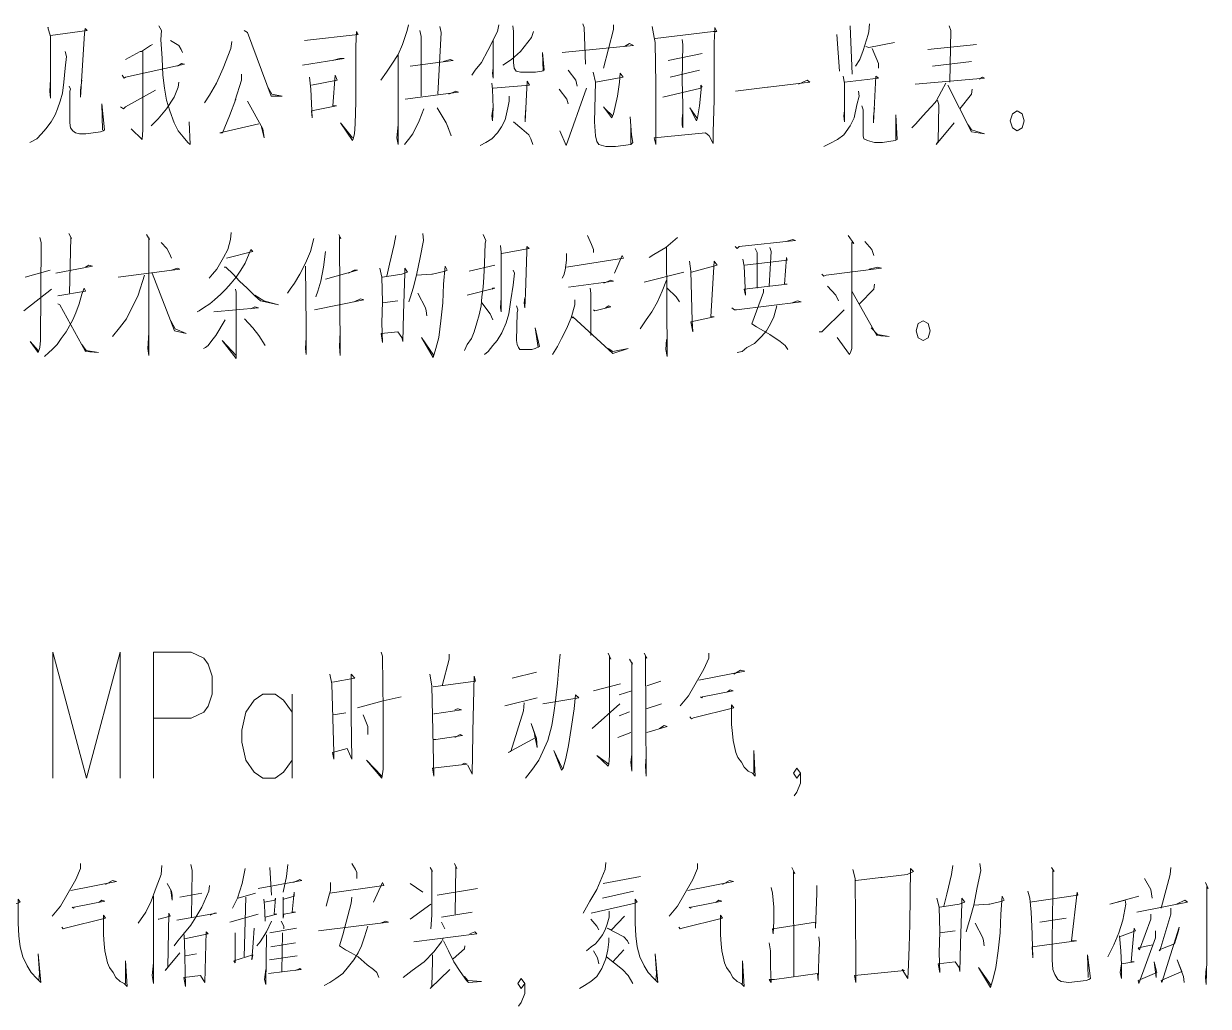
# Model space of a CAD drawing. Header units: millimetres. Extents: x 0 to 829, y 0 to 586.
# Drawn here: x 693.68 to 740.06, y 498.33 to 536.8 of the extents above; entities that cross this region are included whole.
import ezdxf

# ---------------------------------------------------------------- set-up
doc = ezdxf.new("R2010")
doc.units = ezdxf.units.MM

msp = doc.modelspace()

# ---------------------------------------------------------------- linework, layer by layer
at = {"color": 0, "lineweight": 0}
for points in [[(694.647667, 536.645556), (694.622972, 536.645556), (694.732333, 536.296306), (694.732333, 533.890361), (694.704111, 534.162), (694.732333, 534.627667)], [(694.732333, 536.335111), (696.171667, 536.529139), (696.090528, 536.60675), (696.062306, 536.412722), (695.900028, 533.929167), (695.900028, 534.200806), (695.952944, 534.588861)], [(698.969194, 536.723167), (699.078556, 536.529139), (699.050333, 536.179889), (699.106778, 535.442583), (699.131472, 534.782889), (699.187917, 534.278417), (699.269056, 533.81275), (699.403111, 533.385889), (699.568917, 532.920222), (699.731194, 532.609778), (699.921694, 532.376944), (700.112194, 532.144111), (700.193333, 532.0665), (700.165111, 532.959028)], [(708.751722, 536.761972), (708.695278, 536.529139), (708.504778, 535.985861), (708.3425, 535.597806), (708.099083, 535.20975), (707.880361, 534.899306), (707.665167, 534.588861)], [(709.972333, 536.684361), (710.028778, 536.451528), (709.891194, 534.045583)], [(712.283028, 536.761972), (712.230111, 536.490333), (711.849111, 535.753028), (711.605694, 535.287361), (711.35875, 534.976917), (711.224694, 534.782889)], [(712.826306, 536.723167), (712.854528, 536.490333), (712.854528, 535.287361), (712.879222, 535.054528), (712.963889, 534.938111), (713.126167, 534.899306), (713.722361, 534.899306), (713.969306, 534.938111), (714.050444, 534.976917), (713.994, 535.675417), (714.022222, 534.938111)], [(715.570917, 536.800778), (715.623833, 536.645556), (715.680278, 535.20975)], [(716.766833, 536.761972), (716.766833, 536.567944), (716.385833, 535.054528)], [(718.287306, 536.684361), (718.368444, 536.2575), (718.396667, 536.063472), (718.424889, 534.433639), (718.424889, 533.230667), (718.424889, 532.0665), (718.368444, 532.338139), (720.379278, 532.532167), (720.516861, 532.41575), (720.679139, 532.105306), (720.679139, 532.570972), (720.707361, 533.81275), (720.707361, 534.8605), (720.707361, 536.063472), (720.732056, 536.529139), (720.732056, 536.645556), (720.813194, 536.490333), (720.679139, 536.490333), (718.396667, 536.218694)], [(726.030778, 536.723167), (726.111917, 534.821694)], [(726.792778, 536.800778), (726.764556, 536.490333), (726.739861, 536.373917), (726.549361, 535.753028), (726.411778, 535.403778), (726.2495, 535.132139)], [(729.918389, 536.723167), (729.971306, 536.529139), (729.943083, 534.51125)], [(699.431333, 536.141083), (699.755889, 535.947056), (699.840556, 535.791833), (699.893472, 535.675417)], [(702.31, 536.529139), (702.447583, 536.451528), (703.371861, 533.967972), (703.424778, 533.967972), (703.805778, 533.967972), (703.400083, 534.045583), (703.234278, 534.317222)], [(704.673611, 536.141083), (706.769111, 536.373917), (706.712667, 536.490333), (706.684444, 535.90825), (706.684444, 533.735139), (706.65975, 532.881417), (706.631528, 532.493361), (706.578611, 532.299333), (706.550389, 532.221722), (706.08825, 532.920222), (706.550389, 532.338139)], [(709.185639, 536.529139), (709.238556, 536.296306), (709.238556, 533.967972)], [(712.064306, 536.141083), (712.064306, 534.666472), (712.039611, 534.8605), (712.064306, 535.054528)], [(713.641222, 536.490333), (713.560083, 536.2575), (713.126167, 535.714222), (712.773389, 535.403778), (712.445306, 535.170944)], [(719.455, 536.179889), (719.483222, 535.985861), (719.455, 534.588861), (719.483222, 533.618722), (719.483222, 532.726194), (719.455, 532.842611), (719.455, 533.075444), (719.483222, 533.308278)], [(725.515722, 536.373917), (725.625083, 534.938111)], [(695.300306, 535.714222), (695.35675, 535.520194), (695.300306, 535.054528), (695.247389, 534.51125), (695.194472, 534.084389), (695.109806, 533.773944), (695.003972, 533.4635), (694.919306, 533.230667), (694.757028, 532.959028), (694.541833, 532.687389), (694.376028, 532.493361), (694.189056, 532.299333), (693.917417, 532.144111)], [(698.725778, 535.985861), (698.644639, 535.947056), (698.291861, 535.714222), (698.235417, 535.714222), (697.663917, 535.403778)], [(698.344778, 535.714222), (698.344778, 532.648583), (698.316556, 532.260528), (697.882639, 532.687389)], [(701.823167, 536.102278), (701.794944, 535.830639), (701.495083, 535.054528), (701.223444, 534.472444), (700.951806, 534.006778), (700.761306, 533.696333)], [(714.756, 535.675417), (717.553528, 535.947056), (717.39125, 536.024667), (717.20075, 535.90825)], [(726.655194, 535.90825), (726.764556, 535.869444), (727.769972, 536.063472)], [(726.902139, 535.830639), (727.145556, 535.248556), (727.145556, 535.054528)], [(729.07525, 535.791833), (730.976722, 535.985861)], [(697.529861, 534.782889), (697.611, 534.666472), (697.663917, 534.705278), (699.974611, 535.20975), (699.86525, 535.248556), (699.702972, 535.132139)], [(704.592472, 535.170944), (706.225833, 535.442583), (706.060028, 535.442583), (705.763694, 535.364972)], [(708.3425, 535.597806), (708.3425, 532.0665), (708.289583, 532.338139), (708.3425, 532.842611)], [(708.804639, 535.132139), (710.490917, 535.364972), (710.381556, 535.403778), (710.109917, 535.326167)], [(718.911722, 535.364972), (720.245222, 535.636611)], [(729.26575, 535.132139), (730.786222, 535.326167)], [(702.204167, 534.821694), (702.204167, 534.588861), (701.957222, 533.81275), (701.985444, 533.851556), (701.742028, 533.191861), (701.470389, 532.532167), (701.361028, 532.532167), (702.8815, 532.881417)], [(704.864111, 534.705278), (704.920556, 534.239611), (704.973472, 533.11425), (704.948778, 533.385889), (705.925972, 533.579917), (705.788389, 533.579917), (705.869528, 534.782889), (705.950667, 534.588861), (704.948778, 534.394833)], [(714.999417, 534.976917), (715.299278, 534.588861), (715.352194, 534.356028)], [(717.419472, 533.153056), (717.472389, 532.454556), (717.528833, 532.144111), (717.444167, 532.0665), (716.847972, 531.988889), (716.466972, 531.988889), (716.195333, 532.0665), (716.114194, 532.182917), (716.061278, 532.41575), (716.033056, 532.959028), (716.061278, 534.51125), (715.980139, 534.899306), (716.061278, 534.51125), (717.147833, 534.705278), (717.038472, 534.8605), (717.01025, 534.51125), (716.929111, 533.967972), (716.766833, 533.269472), (716.710389, 533.11425), (716.385833, 533.541111)], [(718.992861, 534.705278), (720.135861, 534.976917)], [(725.759139, 534.744083), (725.815583, 534.472444), (725.815583, 532.959028), (725.787361, 533.191861), (725.815583, 533.385889)], [(725.815583, 534.51125), (727.145556, 534.666472), (727.036194, 534.744083), (726.955056, 532.920222), (726.955056, 533.153056), (726.983278, 533.502306)], [(695.466111, 534.356028), (695.519028, 534.239611), (695.490806, 534.162), (695.490806, 533.308278), (695.490806, 532.920222), (695.519028, 532.726194), (695.600167, 532.609778), (695.709528, 532.532167), (695.871806, 532.493361), (696.115222, 532.493361), (696.686722, 532.570972), (696.796083, 532.609778), (696.849, 532.648583), (696.743167, 533.657528), (696.767861, 532.648583)], [(699.755889, 534.51125), (699.731194, 534.317222), (699.568917, 533.929167), (699.269056, 533.4635), (698.940972, 533.075444), (698.669333, 532.803806)], [(712.011389, 534.472444), (712.039611, 534.239611), (712.064306, 533.502306), (712.039611, 532.997833), (712.011389, 533.191861), (712.064306, 533.541111)], [(712.064306, 534.278417), (713.478944, 534.394833), (713.397806, 534.550056), (713.316667, 532.959028), (713.316667, 533.11425), (713.341361, 533.502306)], [(714.674861, 532.609778), (714.918278, 532.027694), (715.7085, 534.278417)], [(718.696528, 533.929167), (720.188778, 534.278417), (720.188778, 534.394833), (720.245222, 534.317222), (720.217, 534.356028), (720.135861, 533.579917), (720.054722, 533.11425), (720.0265, 532.997833), (719.754861, 533.502306), (720.054722, 533.075444)], [(721.546972, 534.162), (722.799333, 534.317222), (722.824028, 534.317222), (724.457389, 534.51125), (724.348028, 534.588861), (724.019944, 534.433639)], [(729.780806, 534.472444), (729.618528, 534.162), (729.399806, 533.773944), (729.346889, 533.696333), (729.209306, 533.541111), (729.018806, 533.347083), (728.775389, 533.075444), (728.613111, 532.881417), (728.450833, 532.726194)], [(728.584889, 534.433639), (731.301278, 534.666472), (731.220139, 534.705278), (731.086083, 534.627667)], [(729.861944, 534.394833), (730.786222, 532.570972), (731.301278, 532.493361), (730.786222, 532.648583), (730.652167, 532.842611)], [(697.473417, 533.541111), (697.582778, 533.4635), (697.663917, 533.541111), (698.835139, 534.200806)], [(708.614139, 533.851556), (710.706111, 534.123194), (710.600278, 534.162), (710.328639, 534.045583)], [(712.69225, 533.967972), (712.69225, 533.773944), (712.635806, 533.502306), (712.526444, 533.036639), (712.392389, 532.765), (712.230111, 532.532167), (712.011389, 532.299333), (711.767972, 532.144111), (711.54925, 532.027694)], [(714.646639, 534.239611), (714.9465, 533.851556), (714.999417, 533.657528)], [(726.358861, 534.162), (726.383556, 533.967972), (726.302417, 533.618722), (726.193056, 533.11425), (726.030778, 532.803806), (725.787361, 532.454556), (725.543944, 532.260528), (725.244083, 532.105306), (725.000667, 531.988889)], [(729.45625, 533.81275), (729.509167, 533.618722), (729.480944, 532.182917), (729.399806, 532.0665), (730.108889, 532.920222)], [(730.814444, 534.239611), (730.786222, 534.045583), (730.324083, 533.4635)], [(702.447583, 533.773944), (703.043778, 532.687389), (703.100222, 532.338139), (702.990861, 532.765)], [(709.347917, 533.4635), (709.157417, 532.997833), (708.914, 532.493361), (708.751722, 532.260528), (708.589444, 532.0665)], [(709.8665, 533.502306), (710.219278, 532.920222), (710.300417, 532.726194), (710.409778, 532.41575), (710.272194, 532.803806)], [(716.43875, 533.4635), (716.738611, 533.191861)], [(726.492917, 533.579917), (726.549361, 533.424694), (726.549361, 533.347083), (726.549361, 532.687389), (726.549361, 532.41575), (726.574056, 532.299333), (726.711639, 532.221722), (726.983278, 532.144111), (727.307833, 532.144111), (727.798194, 532.221722), (727.879333, 532.260528), (727.826417, 533.230667), (727.826417, 532.260528)], [(712.854528, 532.959028), (713.179083, 532.687389), (713.450722, 532.454556), (713.531861, 532.299333), (713.613, 532.0665)], [(717.444167, 532.765), (717.444167, 532.105306)], [(694.309, 528.429361), (694.361917, 528.235333), (694.333694, 524.393583), (694.309, 524.121944), (694.252556, 523.927917), (693.928, 524.354778), (694.252556, 524.005528)], [(695.448472, 528.584583), (695.557833, 528.390556), (695.529611, 528.429361), (695.476694, 526.25625)], [(698.492944, 528.545778), (698.602306, 528.35175), (698.574083, 528.429361), (698.574083, 523.8115), (698.545861, 524.083139), (698.574083, 524.704028)], [(699.060917, 528.235333), (699.279639, 528.0025), (699.389, 527.808472), (699.470139, 527.614444)], [(701.805528, 528.623389), (701.780833, 528.35175), (701.671472, 527.963694), (701.509194, 527.65325), (701.237556, 527.187583), (701.07175, 526.993556), (700.937694, 526.838333)], [(705.0405, 528.390556), (704.902917, 527.886083), (704.715944, 527.420417), (704.497222, 526.993556), (704.2785, 526.644306), (704.116222, 526.411472), (704.006861, 526.25625)], [(706.017694, 528.545778), (706.098833, 528.390556), (706.045917, 528.468167), (706.074139, 523.8115), (706.045917, 524.16075), (706.074139, 524.742833)], [(708.24725, 528.506972), (708.190806, 528.157722), (708.000306, 527.381611), (707.894472, 526.915944)], [(709.305583, 528.584583), (709.333806, 528.312944), (709.196222, 527.65325), (709.062167, 526.95475), (708.924583, 526.450278), (708.81875, 526.101028), (708.762306, 525.907)], [(711.669194, 528.545778), (711.778556, 528.312944), (711.750333, 528.196528), (711.725639, 527.420417), (711.697417, 526.877139), (711.669194, 526.489083), (711.616278, 526.101028), (711.588056, 525.751778), (711.506917, 525.402528), (711.425778, 525.092083), (711.316417, 524.742833), (711.207056, 524.471194), (711.044778, 524.238361), (710.935417, 524.005528)], [(715.747306, 528.506972), (715.909583, 528.157722), (715.990722, 527.963694), (715.990722, 527.847278)], [(719.278611, 528.429361), (718.816472, 528.041306), (718.354333, 527.769667), (718.163833, 527.65325)], [(721.532861, 528.080111), (721.614, 528.0025), (721.695139, 528.080111), (723.896472, 528.312944), (723.787111, 528.35175), (723.515472, 528.274139)], [(725.960222, 528.506972), (726.178944, 528.196528), (726.097806, 528.235333), (726.097806, 524.626417), (726.097806, 524.354778), (726.097806, 524.083139), (726.044889, 523.927917), (726.016667, 523.850306), (725.526306, 524.51)], [(726.612861, 528.274139), (726.8845, 527.963694), (726.965639, 527.730861)], [(701.615028, 527.614444), (702.648667, 527.886083), (702.567528, 527.963694), (702.514611, 527.808472), (702.348806, 527.420417), (702.186528, 527.148778), (701.996028, 526.877139), (701.805528, 526.644306), (701.590333, 526.411472), (701.399833, 526.217444), (701.156417, 525.984611), (700.965917, 525.829389), (700.718972, 525.674167), (700.556694, 525.55775), (700.475556, 525.518944)], [(705.502639, 527.886083), (705.4215, 527.265194), (705.312139, 526.721917), (705.202778, 526.333861), (705.121639, 526.101028)], [(712.350056, 528.118917), (712.37475, 527.847278), (712.37475, 525.907), (712.37475, 525.518944), (712.350056, 525.674167), (712.37475, 526.062222)], [(712.402972, 527.808472), (713.464833, 528.0025), (713.380167, 528.080111), (713.380167, 527.886083), (713.32725, 526.25625), (713.299028, 525.674167), (713.274333, 525.868194), (713.299028, 526.062222)], [(714.928861, 527.808472), (714.928861, 527.536833), (714.904167, 527.342806), (714.875944, 527.148778), (714.823028, 526.95475), (714.766583, 526.838333)], [(718.844694, 528.041306), (718.869389, 523.772694), (718.816472, 524.044333), (718.844694, 524.432389)], [(722.319556, 528.0025), (722.400694, 527.847278), (722.400694, 526.450278)], [(722.891056, 528.041306), (722.9475, 527.886083), (722.862833, 526.527889)], [(694.933417, 527.032361), (696.37275, 527.304), (696.235167, 527.342806), (696.101111, 527.265194)], [(704.715944, 527.304), (704.740639, 524.975667), (704.740639, 524.315972), (704.740639, 523.850306), (704.715944, 524.083139), (704.740639, 524.51)], [(709.062167, 526.95475), (709.658361, 526.993556), (709.686583, 526.993556), (710.176944, 527.109972), (710.258083, 527.148778), (710.176944, 527.304), (710.1205, 526.6055), (710.092278, 525.868194), (710.011139, 525.169694), (709.93, 524.51), (709.820639, 524.083139), (709.714806, 523.733889), (709.252667, 524.51), (709.7395, 523.8115)], [(711.125917, 527.109972), (712.131333, 527.342806)], [(714.928861, 527.265194), (717.158417, 527.614444), (717.1055, 527.730861), (716.805639, 527.032361)], [(719.74075, 527.498028), (719.793667, 527.109972), (719.850111, 525.169694), (719.874806, 524.742833), (719.793667, 525.130889), (720.717944, 525.324917), (720.580361, 525.324917), (720.717944, 527.498028), (720.827306, 527.342806), (719.821889, 527.071167)], [(721.832722, 527.575639), (721.885639, 527.304), (721.942083, 526.178639), (721.885639, 526.411472), (723.571917, 526.6055), (723.462556, 526.6055), (723.543694, 527.65325), (723.571917, 527.536833), (721.913861, 527.342806)], [(693.7375, 526.877139), (694.714694, 527.148778)], [(698.411806, 526.95475), (698.164861, 526.178639), (698.140167, 526.101028), (697.949667, 525.751778), (697.702722, 525.247306), (697.431083, 524.898056), (697.159444, 524.548806)], [(697.378167, 526.877139), (699.794694, 527.187583), (699.688861, 527.226389), (699.470139, 527.148778)], [(698.708139, 527.032361), (699.5795, 524.781639), (700.041639, 524.665222), (699.607722, 524.85925), (699.441917, 525.169694)], [(701.533889, 527.265194), (701.590333, 527.265194), (701.886667, 526.993556), (702.133611, 526.721917), (702.433472, 526.450278), (702.729806, 526.139833), (702.948528, 525.945806), (703.654083, 525.790583), (703.082583, 525.945806), (702.729806, 526.178639)], [(705.502639, 526.799528), (706.751472, 527.148778), (706.617417, 527.148778), (706.398694, 527.032361)], [(707.622833, 527.226389), (707.703972, 526.877139), (707.728667, 525.907), (707.703972, 525.092083), (707.728667, 524.315972), (707.67575, 524.665222), (708.328389, 524.742833), (708.490667, 524.51), (708.518889, 524.354778), (708.543583, 525.441333), (708.600028, 527.032361), (708.600028, 527.226389), (708.709389, 527.071167), (708.490667, 526.993556), (707.728667, 526.877139)], [(712.836889, 527.148778), (712.893333, 527.032361), (712.836889, 526.566694), (712.75575, 525.984611), (712.674611, 525.441333), (712.56525, 525.092083), (712.402972, 524.704028), (712.212472, 524.393583), (712.050194, 524.199556), (711.859694, 523.966722), (711.725639, 523.850306)], [(719.522028, 527.071167), (717.973333, 526.683111)], [(724.930111, 526.993556), (725.01125, 526.915944), (725.092389, 526.95475), (727.2655, 527.226389), (727.103222, 527.265194), (726.778667, 527.187583)], [(693.684583, 525.55775), (694.771139, 526.411472)], [(695.014556, 526.139833), (696.101111, 526.333861), (696.048194, 526.450278), (695.963528, 526.217444), (695.857694, 525.829389), (695.720111, 525.480139), (695.61075, 525.2085), (695.476694, 524.975667), (695.339111, 524.742833), (695.148611, 524.471194), (694.986333, 524.238361), (694.795833, 524.044333), (694.661778, 523.927917), (694.4995, 523.772694)], [(701.971333, 526.411472), (701.996028, 526.295056)], [(711.044778, 526.178639), (712.131333, 526.450278), (712.050194, 526.450278), (712.021972, 526.411472)], [(715.013528, 526.489083), (716.777417, 526.721917), (716.668056, 526.760722), (716.396417, 526.644306)], [(715.853139, 526.450278), (715.881361, 526.25625), (715.881361, 524.587611)], [(718.844694, 526.760722), (718.678889, 526.333861), (718.488389, 525.907), (718.273194, 525.518944), (718.054472, 525.2085), (717.811056, 524.85925)], [(718.869389, 526.450278), (719.222167, 526.101028), (719.35975, 525.907)], [(722.647639, 526.411472), (722.647639, 526.295056), (722.1855, 525.053278), (722.376, 524.936861), (722.891056, 524.626417), (723.300278, 524.354778), (723.490778, 524.199556), (723.596611, 524.044333)], [(725.145306, 526.527889), (725.473389, 526.178639), (725.58275, 525.945806)], [(726.993861, 526.6055), (726.965639, 526.411472), (726.397667, 525.829389)], [(701.996028, 526.295056), (701.996028, 523.695083), (701.45275, 524.393583), (701.996028, 523.8115)], [(705.068722, 525.596556), (706.994889, 525.984611), (706.860833, 526.023417), (706.617417, 525.907)], [(707.728667, 525.868194), (708.328389, 525.945806)], [(709.115083, 526.25625), (709.414944, 525.674167), (709.443167, 525.55775), (709.467861, 525.363722)], [(715.256944, 525.984611), (715.256944, 525.790583), (715.119361, 525.286111), (714.928861, 524.85925), (714.741889, 524.471194), (714.576083, 524.16075), (714.385583, 523.850306)], [(721.398806, 525.674167), (721.504639, 525.596556), (721.585778, 525.596556), (724.115194, 525.907), (723.977611, 525.945806), (723.762417, 525.868194)], [(726.097806, 526.333861), (727.075, 524.587611), (727.565361, 524.548806), (727.103222, 524.626417), (726.859806, 524.898056)], [(695.014556, 525.829389), (695.095694, 525.790583), (696.101111, 523.966722), (696.616167, 523.927917), (696.129333, 524.005528), (695.963528, 524.238361)], [(701.128194, 525.518944), (702.867389, 525.674167), (702.729806, 525.712972), (702.567528, 525.635361)], [(711.616278, 525.868194), (711.940833, 525.441333), (712.050194, 525.2085)], [(712.974472, 525.751778), (713.027389, 525.596556), (713.002694, 525.480139), (712.974472, 524.393583), (713.002694, 524.238361), (713.055611, 524.121944), (713.108528, 524.044333), (713.217889, 524.044333), (713.570667, 524.044333), (713.70825, 524.083139), (713.870528, 524.16075), (713.70825, 524.898056), (713.817611, 524.121944)], [(715.990722, 525.596556), (716.043639, 525.55775), (716.668056, 525.712972), (716.586917, 525.751778), (716.452861, 525.674167)], [(723.162694, 525.751778), (723.053333, 525.324917), (722.919278, 525.053278), (722.757, 524.781639), (722.5665, 524.548806), (722.294861, 524.277167), (721.995, 524.121944), (721.8045, 523.966722), (721.614, 523.927917)], [(724.82075, 524.742833), (724.930111, 524.742833), (725.797944, 525.596556)], [(701.562111, 525.2085), (701.209333, 524.587611), (701.047056, 524.393583), (700.909472, 524.199556), (700.800111, 524.121944), (700.718972, 524.083139)], [(702.324111, 525.247306), (702.648667, 524.898056), (702.892083, 524.587611), (703.139028, 524.199556)], [(715.147583, 525.286111), (715.175806, 525.324917), (716.749194, 523.889111), (717.348917, 524.083139), (716.749194, 523.966722), (716.562222, 524.083139)], [(694.820528, 507.262694), (694.820528, 512.191), (696.136389, 507.262694), (697.45225, 512.191), (697.45225, 507.262694)], [(698.764583, 507.262694), (698.764583, 512.191), (700.242722, 512.191), (700.736611, 511.958167), (700.902417, 511.721806), (701.064694, 511.252611), (701.064694, 510.550583), (700.902417, 510.081389), (700.736611, 509.845028), (700.242722, 509.612194), (698.764583, 509.612194)], [(707.67575, 512.191), (707.728667, 512.035778), (707.756889, 509.901472), (707.756889, 508.582083), (707.756889, 507.611944), (707.700444, 507.262694), (707.10425, 507.961194), (707.700444, 507.340306)], [(710.335694, 512.113389), (710.335694, 511.919361), (710.064056, 510.871611)], [(713.32725, 507.262694), (713.598889, 507.611944), (713.842306, 507.961194), (714.004583, 508.310444), (714.195083, 508.737306), (714.357361, 509.319389), (714.4385, 509.823861), (714.494944, 510.289528), (714.576083, 510.988028), (714.629, 511.608917), (714.685444, 512.113389)], [(716.558694, 512.152194), (716.668056, 511.919361), (716.615139, 512.035778), (716.615139, 508.155222), (716.586917, 507.805972), (716.558694, 507.728361), (716.124778, 508.155222), (716.586917, 507.805972)], [(717.973333, 512.152194), (718.082694, 511.958167), (718.02625, 512.035778), (718.054472, 507.340306), (718.02625, 507.728361), (718.054472, 508.116417)], [(720.499222, 512.152194), (720.499222, 511.958167), (720.308722, 511.531306), (719.955944, 510.910417), (719.712528, 510.483556), (719.384444, 510.0955)], [(717.401833, 511.919361), (717.511194, 511.725333), (717.482972, 511.802944), (717.482972, 507.534333), (717.45475, 507.883583), (717.482972, 508.194028)], [(705.664917, 511.337278), (705.746056, 510.949222), (705.827194, 508.271639), (705.827194, 508), (705.774278, 508.271639), (706.34225, 508.426861), (706.53275, 508), (706.504528, 509.707444), (706.504528, 511.337278), (706.642111, 511.182056), (705.774278, 511.026833)], [(709.577222, 511.337278), (709.658361, 510.871611), (709.7395, 507.340306), (709.686583, 507.65075), (711.044778, 507.805972), (710.935417, 507.844778), (710.854278, 507.805972)], [(709.711278, 510.832806), (711.369333, 511.065639), (711.316417, 511.259667), (711.259972, 509.086556), (711.259972, 508.970139), (711.235278, 507.417917), (711.069472, 507.767167)], [(712.808667, 511.182056), (713.761167, 511.414889)], [(718.082694, 510.871611), (718.625972, 511.065639)], [(720.118222, 511.104444), (721.910333, 511.453694), (721.748056, 511.4925), (721.476417, 511.337278)], [(715.987194, 510.677583), (717.049056, 510.949222)], [(716.992611, 510.522361), (717.482972, 510.677583)], [(720.174667, 510.44475), (720.227583, 510.405944), (720.255806, 510.44475), (721.451722, 510.677583), (721.342361, 510.716389), (721.233, 510.638778)], [(704.186778, 509.845028), (703.858694, 510.314222), (703.530611, 510.550583), (703.036722, 510.550583), (702.708639, 510.314222), (702.380556, 509.845028), (702.21475, 509.139472), (702.21475, 508.670278), (702.380556, 507.96825), (702.708639, 507.499056), (703.036722, 507.262694), (703.530611, 507.262694), (703.858694, 507.499056), (704.186778, 507.96825)], [(704.186778, 510.550583), (704.186778, 507.262694)], [(706.751472, 510.017889), (707.756889, 510.289528), (708.462444, 510.44475)], [(712.512333, 510.0955), (713.789389, 510.405944)], [(713.270806, 510.211917), (713.246111, 509.901472), (712.75575, 508.310444), (712.646389, 508.271639), (713.732944, 508.853722), (713.542444, 509.397), (713.761167, 508.814917), (713.789389, 508.465667), (713.680028, 508.970139)], [(714.004583, 510.173111), (715.419222, 510.405944), (715.281639, 510.522361), (715.228722, 509.979083), (715.119361, 509.202972), (715.01, 508.543278), (714.900639, 508.038806), (714.794806, 507.65075), (714.738361, 507.573139), (714.4385, 508.34925), (714.766583, 507.65075)], [(715.934278, 509.202972), (717.020833, 510.173111)], [(718.650667, 510.173111), (718.054472, 509.979083)], [(705.798972, 509.74625), (706.289333, 509.823861)], [(706.966667, 509.74625), (707.157167, 509.280583), (707.157167, 508.970139)], [(709.7395, 509.785056), (709.767722, 509.785056), (710.826056, 509.940278), (710.692, 509.979083), (710.663778, 509.979083), (710.554417, 509.940278)], [(717.401833, 509.862667), (716.992611, 509.707444)], [(719.765444, 509.668639), (719.818361, 509.591028), (719.903028, 509.629833), (721.476417, 510.017889), (721.395278, 510.134306), (721.395278, 509.940278), (721.395278, 509.358194), (721.4235, 509.008944), (721.451722, 508.737306), (721.504639, 508.504472), (721.557556, 508.271639), (721.638694, 508.077611), (721.776278, 507.883583), (721.885639, 507.689556), (722.047917, 507.534333), (722.210194, 507.456722), (722.319556, 507.340306), (722.266639, 508.34925), (722.266639, 507.456722)], [(718.082694, 509.04775), (718.869389, 509.280583), (718.760028, 509.319389), (718.569528, 509.202972)], [(709.7395, 508.776111), (709.820639, 508.776111), (710.854278, 508.931333), (710.773139, 508.970139), (710.554417, 508.853722)], [(716.939694, 508.853722), (717.45475, 509.04775)], [(723.840028, 506.564194), (723.949389, 506.719417), (724.086972, 507.068667), (724.086972, 507.456722), (723.949389, 507.65075), (723.815333, 507.456722), (723.949389, 507.262694), (724.086972, 507.456722)], [(695.907083, 503.918361), (695.907083, 503.724333), (695.716583, 503.297472), (695.363806, 502.676583), (695.116861, 502.249722), (694.792306, 501.861667)], [(699.085611, 503.84075), (699.057389, 503.4915), (698.866889, 502.987028), (698.676389, 502.44375), (698.461194, 502.016889), (698.161333, 501.590028)], [(700.225083, 503.879556), (700.281528, 503.646722), (700.253306, 501.822861)], [(702.345278, 503.724333), (702.235917, 503.14225), (702.045417, 502.560167), (701.854917, 502.172111)], [(703.322472, 503.763139), (703.378917, 502.676583)], [(704.028028, 503.879556), (703.975111, 503.413889), (703.841056, 502.793)], [(706.529222, 503.918361), (706.666806, 503.685528), (706.719722, 503.569111), (706.719722, 503.452694), (706.719722, 503.336278)], [(709.598389, 503.763139), (709.679528, 503.607917), (709.654833, 503.646722), (709.654833, 501.900472), (709.626611, 501.357194)], [(710.550889, 503.918361), (710.632028, 503.724333), (710.603806, 503.801944), (710.579111, 501.939278)], [(716.474028, 503.957167), (716.445806, 503.685528), (716.12125, 502.909417), (715.849611, 502.44375), (715.577972, 501.978083)], [(720.061778, 503.918361), (720.061778, 503.724333), (719.871278, 503.297472), (719.5185, 502.676583), (719.271556, 502.249722), (718.947, 501.861667)], [(723.755361, 503.763139), (723.864722, 503.530306), (723.811806, 503.607917), (723.8365, 499.494528)], [(726.147194, 503.685528), (726.228333, 503.336278), (726.256556, 500.154222), (726.256556, 500.037806), (726.256556, 499.261694), (726.200111, 499.533333), (728.158028, 499.727361), (728.076889, 499.766167), (728.292083, 499.416917), (728.320306, 499.960194), (728.348528, 500.658694), (728.373222, 501.551222), (728.401444, 503.724333), (728.510806, 503.607917), (728.267389, 503.4915), (727.286667, 503.375083), (727.23375, 503.375083), (726.256556, 503.258667)], [(730.0595, 503.84075), (730.006583, 503.4915), (729.816083, 502.715389), (729.706722, 502.249722)], [(731.117833, 503.918361), (731.146056, 503.646722), (731.012, 502.987028), (730.874417, 502.288528), (730.740361, 501.784056), (730.631, 501.434806), (730.574556, 501.240778)], [(733.918889, 503.763139), (734.024722, 503.607917), (733.971806, 503.646722), (733.971806, 502.715389), (733.943583, 500.891528), (733.943583, 500.154222), (733.971806, 499.766167), (734.052944, 499.572139), (734.162306, 499.378111), (734.296361, 499.3005), (734.596222, 499.261694), (735.277083, 499.339306), (735.386444, 499.378111), (735.439361, 499.416917), (735.33, 500.34825), (735.358222, 499.455722)], [(738.589667, 503.763139), (738.564972, 503.4915), (738.212194, 502.172111)], [(695.526083, 502.870611), (697.318194, 503.219861), (697.155917, 503.258667), (696.884278, 503.103444)], [(702.860333, 502.948222), (704.574833, 503.258667), (704.490167, 503.297472), (704.24675, 503.181056)], [(716.364667, 503.14225), (717.832222, 503.413889)], [(719.680778, 502.870611), (721.472889, 503.219861), (721.310611, 503.258667), (721.038972, 503.103444)], [(737.559556, 503.336278), (737.802972, 502.909417), (737.855889, 502.560167)], [(699.300806, 503.14225), (699.466611, 502.831806), (699.491306, 502.676583), (699.491306, 502.482556), (699.438389, 502.870611)], [(700.958861, 503.064639), (700.930639, 502.831806), (700.659, 502.210917), (700.415583, 501.822861), (700.225083, 501.512417), (699.981667, 501.201972), (699.710028, 500.891528), (699.572444, 500.6975)], [(700.659, 502.754194), (699.791167, 502.598972)], [(702.073639, 502.560167), (702.750972, 502.754194)], [(703.841056, 502.598972), (703.841056, 501.784056), (703.86575, 501.939278), (704.327889, 502.016889), (704.193833, 502.016889), (704.274972, 502.793), (704.274972, 502.637778), (703.86575, 502.521361)], [(705.686083, 503.181056), (705.686083, 502.870611), (705.633167, 502.637778), (705.576722, 502.44375), (705.523806, 502.249722)], [(705.661389, 502.754194), (707.778056, 503.064639), (707.725139, 503.181056), (707.372361, 502.404944)], [(708.811694, 503.14225), (709.302056, 502.793)], [(709.870028, 502.676583), (711.446944, 502.948222)], [(716.336444, 502.560167), (717.560583, 502.831806)], [(722.940444, 502.987028), (722.993361, 502.754194), (723.049806, 502.210917), (723.049806, 501.667639), (723.021583, 501.163167), (722.993361, 501.357194), (723.183861, 501.396), (724.679639, 501.628833), (724.679639, 501.396), (724.732556, 502.754194), (724.732556, 503.064639)], [(732.994611, 502.831806), (733.07575, 502.560167), (733.128667, 502.016889), (733.156889, 501.163167), (733.156889, 501.085556), (733.185111, 500.231833), (733.156889, 500.658694), (734.896083, 500.891528), (734.705583, 500.891528), (734.924306, 502.793), (734.949, 502.676583), (733.07575, 502.404944)], [(739.947861, 503.181056), (740.057222, 502.948222), (740.004306, 503.025833), (740.004306, 500.154222), (739.976083, 499.184083), (739.947861, 499.455722), (739.976083, 499.804972)], [(691.747833, 501.978083), (693.458806, 502.366139), (693.458806, 502.521361), (693.543472, 502.404944), (693.458806, 502.366139), (693.458806, 501.590028), (693.487028, 501.085556), (693.543472, 500.658694), (693.649306, 500.270639), (693.815111, 499.921389), (693.977389, 499.64975), (694.192583, 499.416917), (694.358389, 499.261694), (694.249028, 500.387056), (694.301944, 499.610944), (694.273722, 499.339306)], [(695.579, 502.210917), (695.635444, 502.172111), (695.660139, 502.210917), (696.856056, 502.44375), (696.746694, 502.482556), (696.640861, 502.404944)], [(698.757528, 502.637778), (698.757528, 499.222889), (698.704611, 499.533333), (698.757528, 500.037806)], [(702.3735, 502.598972), (702.317056, 500.270639)], [(703.079056, 502.521361), (703.107278, 502.288528), (703.131972, 501.667639), (703.131972, 501.822861), (703.594111, 501.939278), (703.48475, 501.939278), (703.541194, 502.560167), (703.512972, 502.482556), (703.107278, 502.404944)], [(706.529222, 502.598972), (706.501, 502.366139), (706.176444, 501.124361), (706.038861, 500.6975), (706.285806, 500.542278), (706.501, 500.425861), (706.772639, 500.270639), (707.128944, 499.960194), (707.372361, 499.766167), (707.506417, 499.64975), (707.587556, 499.455722)], [(708.811694, 501.74525), (709.626611, 502.327333)], [(715.902528, 501.978083), (717.6135, 502.366139), (717.6135, 502.521361), (717.698167, 502.404944), (717.6135, 502.366139), (717.6135, 501.590028), (717.641722, 501.085556), (717.698167, 500.658694), (717.804, 500.270639), (717.969806, 499.921389), (718.132083, 499.64975), (718.347278, 499.416917), (718.513083, 499.261694), (718.403722, 500.387056), (718.456639, 499.610944), (718.431944, 499.339306)], [(719.733694, 502.210917), (719.790139, 502.172111), (719.814833, 502.210917), (721.01075, 502.44375), (720.901389, 502.482556), (720.795556, 502.404944)], [(729.435083, 502.560167), (729.516222, 502.210917), (729.544444, 501.240778), (729.516222, 500.425861), (729.544444, 499.64975), (729.488, 499.999), (730.140639, 500.076611), (730.302917, 499.843778), (730.331139, 499.688556), (730.359361, 500.775111), (730.412278, 502.366139), (730.412278, 502.560167), (730.521639, 502.404944), (730.302917, 502.327333), (729.544444, 502.210917)], [(730.874417, 502.288528), (731.470611, 502.327333), (731.498833, 502.327333), (731.989194, 502.44375), (732.070333, 502.482556), (731.989194, 502.637778), (731.93275, 501.939278), (731.908056, 501.201972), (731.826917, 500.503472), (731.74225, 499.843778), (731.636417, 499.416917), (731.527056, 499.067667), (731.064917, 499.843778), (731.555278, 499.145278)], [(737.340833, 502.637778), (736.201361, 502.327333), (736.797556, 502.482556), (736.825778, 502.327333), (736.716417, 501.706444), (736.554139, 501.201972), (736.363639, 500.736306), (736.120222, 500.270639)], [(737.259694, 502.016889), (739.242306, 502.404944), (739.189389, 502.44375), (739.132944, 502.482556), (738.808389, 502.327333)], [(695.173306, 501.434806), (695.226222, 501.357194), (695.307361, 501.396), (696.884278, 501.784056), (696.803139, 501.900472), (696.803139, 501.706444), (696.803139, 501.124361), (696.827833, 500.775111), (696.856056, 500.503472), (696.9125, 500.270639), (696.965417, 500.037806), (697.046556, 499.843778), (697.184139, 499.64975), (697.289972, 499.455722), (697.455778, 499.3005), (697.618056, 499.222889), (697.727417, 499.106472), (697.670972, 500.115417), (697.670972, 499.222889)], [(698.948028, 501.74525), (698.97625, 501.74525), (699.410167, 501.861667), (699.35725, 501.978083), (699.329028, 499.843778), (699.219667, 499.727361), (699.791167, 500.425861)], [(699.681806, 501.706444), (701.2305, 501.978083), (701.149361, 501.978083), (700.987083, 501.900472)], [(702.860333, 501.939278), (701.749083, 501.628833)], [(710.035833, 501.822861), (711.23175, 502.016889)], [(716.608083, 502.055694), (716.608083, 501.822861), (716.526944, 501.551222), (716.445806, 501.318389), (716.336444, 501.124361), (716.202389, 500.930333), (716.064806, 500.775111), (715.902528, 500.658694), (715.712028, 500.503472)], [(717.207806, 501.861667), (716.69275, 501.318389), (716.526944, 501.396), (717.179583, 501.04675), (717.317167, 500.891528), (717.370083, 500.775111)], [(719.328, 501.434806), (719.380917, 501.357194), (719.462056, 501.396), (721.038972, 501.784056), (720.957833, 501.900472), (720.957833, 501.706444), (720.957833, 501.124361), (720.986056, 500.775111), (721.01075, 500.503472), (721.067194, 500.270639), (721.120111, 500.037806), (721.20125, 499.843778), (721.338833, 499.64975), (721.444667, 499.455722), (721.610472, 499.3005), (721.77275, 499.222889), (721.882111, 499.106472), (721.825667, 500.115417), (721.825667, 499.222889)], [(737.802972, 501.939278), (737.802972, 501.74525), (737.369056, 500.542278), (737.312611, 500.619889), (737.884111, 500.736306)], [(738.589667, 502.172111), (738.589667, 501.939278), (738.15575, 500.503472), (738.127528, 500.542278), (738.72725, 500.775111), (738.889528, 501.279583), (738.91775, 501.434806), (738.236889, 499.261694), (738.212194, 499.339306), (739.027111, 499.688556), (738.836611, 500.154222), (739.080028, 499.494528), (739.10825, 499.261694)], [(701.964278, 501.201972), (701.964278, 500.037806), (701.911361, 500.115417), (702.645139, 500.34825), (702.616917, 500.154222), (702.669833, 500.813917), (702.698056, 501.396)], [(703.378917, 501.667639), (703.188417, 501.240778), (702.941472, 500.852722), (702.807417, 500.6975)], [(703.322472, 501.201972), (704.356111, 501.396)], [(703.756389, 501.667639), (703.86575, 501.473611), (703.86575, 501.357194)], [(705.223944, 501.279583), (707.968556, 501.628833), (707.859194, 501.667639), (707.644, 501.590028)], [(707.153639, 501.473611), (707.019583, 501.04675), (706.910222, 500.6975), (706.772639, 500.425861), (706.610361, 500.154222), (706.395167, 499.882583), (706.176444, 499.610944), (705.904806, 499.416917), (705.661389, 499.261694), (705.442667, 499.145278)], [(710.035833, 501.628833), (710.169889, 501.357194)], [(715.877833, 501.74525), (716.12125, 501.473611), (716.202389, 501.318389)], [(730.927333, 501.590028), (731.227194, 501.007944), (731.255417, 500.891528), (731.283639, 500.6975)], [(733.45675, 501.628833), (734.486861, 501.784056)], [(736.578833, 501.085556), (736.635278, 500.503472), (736.6635, 499.960194), (736.6635, 499.416917), (736.607056, 499.64975), (736.6635, 499.999), (737.150333, 500.076611), (737.040972, 500.076611), (737.150333, 501.396), (737.206778, 501.279583), (736.578833, 501.04675)], [(699.953444, 501.201972), (699.981667, 500.852722), (700.009889, 499.106472), (699.953444, 499.455722), (700.606083, 499.533333), (700.768361, 499.261694), (700.824806, 501.240778), (700.905944, 501.163167), (699.981667, 500.969139)], [(703.188417, 501.124361), (703.160194, 499.184083), (703.107278, 499.378111), (703.160194, 499.766167)], [(703.812833, 501.201972), (703.784611, 499.688556)], [(710.116972, 501.007944), (710.035833, 500.852722), (709.735972, 500.464667), (709.354972, 500.076611), (708.892833, 499.727361), (708.540056, 499.455722)], [(708.949278, 500.852722), (711.418722, 501.163167), (711.337583, 501.240778), (711.147083, 501.163167)], [(710.116972, 500.891528), (710.307472, 500.503472), (710.522667, 500.076611), (710.769611, 499.688556), (711.013028, 499.339306), (711.094167, 499.261694), (711.609222, 499.3005), (711.065944, 499.339306), (710.931889, 499.494528)], [(716.583389, 501.007944), (716.583389, 500.852722), (716.555167, 500.542278), (716.474028, 500.193028), (716.31175, 499.804972), (716.12125, 499.494528), (715.877833, 499.3005), (715.630889, 499.145278), (715.440389, 499.028861)], [(722.859306, 500.813917), (722.912222, 500.503472), (722.912222, 499.882583), (722.940444, 499.261694), (722.859306, 499.378111), (723.078028, 499.378111), (724.760778, 499.610944), (724.789, 499.339306), (724.813694, 500.231833), (724.841917, 500.813917), (724.813694, 501.04675)], [(729.544444, 501.201972), (730.140639, 501.279583)], [(737.993472, 501.279583), (737.993472, 501.007944), (737.340833, 499.222889), (737.312611, 499.339306), (738.046389, 499.64975), (737.940556, 500.076611), (738.021694, 499.455722), (738.021694, 499.64975)], [(703.350694, 500.658694), (704.327889, 500.813917)], [(710.956583, 500.6975), (710.931889, 500.581083), (710.497972, 500.193028)], [(715.983667, 500.503472), (716.149472, 500.231833), (716.202389, 499.999)], [(717.179583, 500.542278), (716.745667, 500.076611), (716.50225, 500.270639), (717.126667, 499.766167), (717.341861, 499.533333), (717.532361, 499.222889)], [(700.443806, 500.387056), (700.009889, 500.309444)], [(704.384333, 500.309444), (703.297778, 500.154222)], [(709.679528, 500.34825), (709.679528, 500.115417), (709.654833, 499.106472), (709.598389, 499.028861), (710.360389, 499.766167)], [(703.269556, 499.610944), (704.546611, 499.766167), (704.490167, 499.804972), (704.327889, 499.727361)], [(713.052083, 498.330361), (713.157917, 498.485583), (713.2955, 498.834833), (713.2955, 499.222889), (713.157917, 499.416917), (713.023861, 499.222889), (713.157917, 499.028861), (713.2955, 499.222889)]]:
    msp.add_lwpolyline(points, dxfattribs=at)
for points in [[(732.849972, 532.997833), (732.772361, 533.273), (732.578333, 533.385889), (732.387833, 533.273), (732.306694, 532.997833), (732.387833, 532.722667), (732.578333, 532.609778), (732.772361, 532.722667)], [(729.166972, 524.781639), (729.089361, 525.056806), (728.895333, 525.169694), (728.704833, 525.056806), (728.623694, 524.781639), (728.704833, 524.506472), (728.895333, 524.393583), (729.089361, 524.506472)]]:
    msp.add_lwpolyline(points, close=True, dxfattribs=at)

doc.saveas('drawing.dxf')
